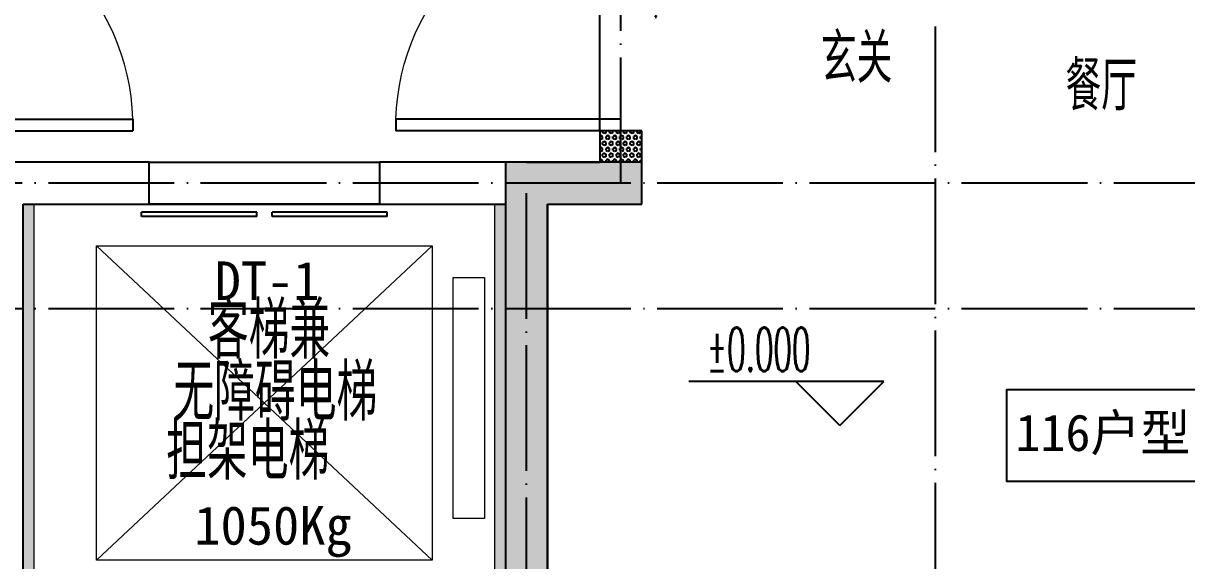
# Model space of a CAD drawing. Extents: x 27938 to 1507990, y 110129 to 923079.
# Drawn here: x 839267 to 844817, y 677755 to 680320 of the extents above; entities that cross this region are included whole.
import ezdxf

# ---------------------------------------------------------------- set-up
doc = ezdxf.new("R2010")
doc.units = 0
doc.header["$LTSCALE"] = 1000
doc.header["$MEASUREMENT"] = 0
doc.linetypes.add('DOTE', pattern=[2.42, 2, -0.2, 0.02, -0.2])
doc.layers.add('3.5方案汇报，与郭总、侯月琴确定户型_t8$0$STAIR', color=2, linetype='Continuous', lineweight=18)
doc.layers.add('填充', color=251, linetype='Continuous', lineweight=5)
for name, color, linetype in [('COLUMN', 9, 'Continuous'), ('DIM_ELEV', 3, 'Continuous'), ('DOTE', 1, 'Continuous'), ('PUB_HATCH', 8, 'Continuous'), ('PUB_TEXT', 4, 'Continuous'), ('WALL', 9, 'Continuous'), ('WINDOW', 4, 'Continuous'), ('WINDOW_TEXT', 7, 'Continuous'), ('保温', 6, 'Continuous')]:
    doc.layers.add(name, color=color, linetype=linetype)
doc.styles.add('_TCH_DIM', font='SIMPLEX.shx', dxfattribs={"width": 0.7, "bigfont": 'GBCBIG.shx'})
doc.styles.add('_TCH_WINDOW', font='SIMPLEX.shx', dxfattribs={"width": 0.7, "height": 3.5, "bigfont": 'GBCBIG.shx'})
doc.styles.get("Standard").update_dxf_attribs({"font": 'gbenor.shx', "bigfont": 'gbcbig.shx'})
doc.styles.add('黑体', font='simhei.ttf')

# ---------------------------------------------------------------- blocks, each defined once
blk = doc.blocks.new('GFDGFSDFGD')
at = {"layer": 'PUB_HATCH'}
blk.add_hatch(color=256, dxfattribs=at).paths.add_polyline_path([(434266.6, 370823.7), (434266.6, 368723.7), (434066.6, 368723.7), (434066.6, 368523.7), (434466.6, 368523.7), (434466.6, 370623.7), (434916.6, 370623.7), (434916.6, 370823.7)])
at = {"layer": 'COLUMN', "color": 6}
for p, q in [((434266.6, 370823.7), (434266.6, 368723.7)), ((434916.6, 370823.7), (434266.6, 370823.7)), ((434916.6, 370623.7), (434916.6, 370823.7)), ((434466.6, 368523.7), (434466.6, 370623.7)), ((434466.6, 370623.7), (434916.6, 370623.7))]:
    blk.add_line(p, q, dxfattribs=at)
blk = doc.blocks.new('GDFGDGRD')
at = {"layer": '保温', "linetype": 'Continuous', "ltscale": 10}
h = blk.add_hatch(dxfattribs=at)
h.set_pattern_fill('HEX', color=251, scale=10, angle=90, style=0)
h.set_pattern_definition([(90, (0, 0), (-16.49778, 1e-15), [9.525, -19.05]), (210, (0, 0), (8.24889, -14.2874966), [9.525, -19.05]), (150, (6e-16, 9.525), (-8.24889, -14.2874966), [9.525, -19.05])])
h.paths.add_polyline_path([(434916.6, 370823.7), (434716.6, 370823.7), (434716.5, 370973.7), (434916.5, 370973.7)])
blk = doc.blocks.new('$DorLib2D$00000001')
for p, q in [((0.45, 0.975), (0.5, 0.975)), ((0.45, 0), (0.45, 0.975)), ((0.5, 0), (0.5, 0.975)), ((0.5, 0), (0.45, 0))]:
    blk.add_line(p, q)
at = {"lineweight": 13}
blk.add_arc((0.475, 0), 0.975, 91.4693, 180, dxfattribs=at)
blk = doc.blocks.new('$DORLIB2D$00000127')
at = {"color": 0}
for points in [[(-0.5333, 0.7949), (-0.5333, 0.6904)], [(-0.0333, 0.7949), (-0.5333, 0.7949)], [(-0.0333, 0.7949), (-0.0333, 0.6904)], [(0.5333, 0.7949), (0.0333, 0.7949)], [(0.0333, 0.7949), (0.0333, 0.6904)], [(0.5333, 0.7949), (0.5333, 0.6904)], [(-0.0333, 0.6904), (-0.5333, 0.6904)], [(0.5333, 0.6904), (0.0333, 0.6904)], [(0.5, 0.5), (-0.5, 0.5)]]:
    blk.add_lwpolyline(points, dxfattribs=at)

msp = doc.modelspace()

# ---------------------------------------------------------------- hatches: boundary and pattern name
at = {"layer": '填充'}
h = msp.add_hatch(dxfattribs=at)
h.set_pattern_fill('隔热材料02', color=8, scale=100, style=0)
h.set_pattern_definition([(0, (-333791.82, 68818.54), (0, 50), []), (0, (-333791.82, 68835.207), (0, 50), []), (270, (-333748.077, 68843.84), (50, -9e-15), [5.01775, -44.98225]), (270, (-333785.536, 68843.84), (50, -9e-15), [5.01775, -44.98225]), (90, (-333760.024, 68809.91), (-50, 3e-15), [5.01775, -44.98225]), (90, (-333773.59, 68809.91), (-50, 3e-15), [5.01775, -44.98225]), (180, (-333741.794, 68801.874), (-6e-15, -50), [50.02425, 0.02425]), (135, (-333755.75, 68804.383), (3e-15, 49.99987405), [4.268, -66.44275]), (116.56505, (-333708.77, 68807.4), (0.00011283, 49.99993342), [2.805, -108.9985]), (116.56505, (-333758.77, 68807.4), (0.00011283, 49.99993342), [2.805, -108.9985]), (153.43495, (-333700.734, 68801.874), (-0.0001128, 49.9999334), [5.61, -106.1935]), (153.43495, (-333750.734, 68801.874), (-0.0001128, 49.9999334), [5.61, -106.1935]), (63.43495, (-333710.024, 68814.927), (-0.00011283, 49.99993342), [26.714, -85.0895]), (63.43495, (-333760.024, 68814.927), (-0.00011283, 49.99993342), [26.714, -85.0895]), (116.56505, (-333698.077, 68843.839), (0.00011283, 49.99993342), [2.805, -108.9985]), (116.56505, (-333748.077, 68843.839), (0.00011283, 49.99993342), [2.805, -108.9985]), (135, (-333749.33, 68846.347), (3e-15, 49.99987405), [4.268, -66.44275]), (153.43495, (-333702.35, 68849.365), (-0.0001128, 49.9999334), [5.61, -106.1935]), (153.43495, (-333752.35, 68849.365), (-0.0001128, 49.9999334), [5.61, -106.1935]), (45, (-333784.28, 68846.347), (0, 49.99987405), [4.268, -66.44275]), (63.43495, (-333735.536, 68843.839), (-0.00011283, 49.99993342), [2.805, -108.9985]), (63.43495, (-333785.536, 68843.839), (-0.00011283, 49.99993342), [2.805, -108.9985]), (26.56505, (-333731.264, 68849.365), (0.0001128, 49.9999334), [5.61, -106.1935]), (26.56505, (-333781.264, 68849.365), (0.0001128, 49.9999334), [5.61, -106.1935]), (116.56505, (-333723.59, 68814.927), (0.00011283, 49.99993342), [26.714, -85.0895]), (116.56505, (-333773.59, 68814.927), (0.00011283, 49.99993342), [26.714, -85.0895]), (45, (-333777.86, 68804.383), (0, 49.99987405), [4.268, -66.44275]), (63.43495, (-333724.843, 68807.4), (-0.00011283, 49.99993342), [2.805, -108.9985]), (63.43495, (-333774.843, 68807.4), (-0.00011283, 49.99993342), [2.805, -108.9985]), (26.56505, (-333732.88, 68801.874), (0.0001128, 49.9999334), [5.61, -106.1935]), (26.56505, (-333782.88, 68801.874), (0.0001128, 49.9999334), [5.61, -106.1935])])
h.paths.add_polyline_path([(841516.6, 679457.2), (841566.6, 679457.2), (841566.6, 677557.2), (839266.6, 677557.2), (839266.6, 679457.2), (839316.6, 679457.2), (839316.6, 677607.2), (841516.6, 677607.2)])

# ---------------------------------------------------------------- linework, layer by layer
at = {"color": 8}
msp.add_lwpolyline([(844963.6, 678570.8), (843957.6, 678570.8), (843957.6, 678134.8), (844963.6, 678134.8)], close=True, dxfattribs=at)
at = {"layer": '3.5方案汇报，与郭总、侯月琴确定户型_t8$0$STAIR', "color": 8}
for p, q in [((841216.6, 679257.2), (839616.6, 677757.2)), ((839616.6, 679257.2), (841216.6, 677757.2))]:
    msp.add_line(p, q, dxfattribs=at)
for points in [[(839616.6, 677757.2), (839616.6, 679257.2), (841216.6, 679257.2), (841216.6, 677757.2)], [(841316.6, 677957.2), (841316.6, 679107.2), (841466.6, 679107.2), (841466.6, 677957.2)]]:
    msp.add_lwpolyline(points, close=True, dxfattribs=at)
at = {"layer": 'DIM_ELEV', "color": 8}
for p, q in [((843371.7, 678610), (842440.8, 678610)), ((843161.7, 678400), (842951.7, 678610)), ((843161.7, 678400), (843371.7, 678610))]:
    msp.add_line(p, q, dxfattribs=at)
at = {"layer": 'DOTE', "color": 169, "linetype": 'DOTE', "ltscale": 0.3}
for p, q in [((843616.4, 681757.2), (843616.6, 666975.2)), ((842116.6, 679557.2), (842116.6, 681157.2)), ((879916.6, 679557.2), (825916.6, 679557.2)), ((841666.6, 677457.2), (841666.6, 679557.2)), ((879916.6, 678957.2), (825916.6, 678957.2))]:
    msp.add_line(p, q, dxfattribs=at)
at = {"layer": 'WALL', "color": 8}
for p, q in [((842216.6, 679807.2), (842016.6, 679807.2)), ((842016.6, 679807.2), (842016.6, 679657.2)), ((842216.6, 679457.2), (842216.6, 679807.2)), ((839866.6, 679657.2), (839166.6, 679657.2)), ((839866.6, 679457.2), (839866.6, 679657.2)), ((841666.6, 679657.2), (840966.6, 679657.2)), ((840966.6, 679657.2), (840966.6, 679457.2)), ((841666.6, 679657.2), (842016.6, 679657.2)), ((839266.6, 677557.2), (839266.6, 679457.2)), ((839266.6, 679457.2), (839866.6, 679457.2)), ((840966.6, 679457.2), (841566.6, 679457.2)), ((841566.6, 679457.2), (841566.6, 677557.2)), ((841766.6, 679457.2), (841766.6, 677557.2)), ((841766.6, 679457.2), (842216.6, 679457.2))]:
    msp.add_line(p, q, dxfattribs=at)
at = {"layer": 'WINDOW', "color": 8}
for p, q in [((842016.6, 679807.2), (842016.6, 680907.2)), ((839866.6, 679657.2), (840966.6, 679657.2)), ((839866.6, 679457.2), (840966.6, 679457.2))]:
    msp.add_line(p, q, dxfattribs=at)
at = {"layer": '填充', "color": 8}
msp.add_lwpolyline([(841516.6, 679457.2), (841566.6, 679457.2), (841566.6, 677557.2), (839266.6, 677557.2), (839266.6, 679457.2), (839316.6, 679457.2), (839316.6, 677607.2), (841516.6, 677607.2)], close=True, dxfattribs=at)

# ---------------------------------------------------------------- block references
at = {"color": 8}
for name in ['GFDGFSDFGD', 'GDFGDGRD']:
    msp.add_blockref(name, (407300, 308833.4), dxfattribs=at)
at = {"layer": 'WINDOW', "color": 8}
ref = msp.add_blockref('$DorLib2D$00000001', (838716.6, 680357.2), dxfattribs=dict(at, xscale=-1100, yscale=-1100, zscale=-1100, rotation=90.00000000947153))
ref.add_attrib('A', 'YFDM1122', (838551.7, 680346.7), dxfattribs={"layer": 'WINDOW_TEXT', "color": 8, "ltscale": 0.5, "height": 5.95, "rotation": 90, "style": '_TCH_WINDOW', "width": 0.494118})
ref = msp.add_blockref('$DorLib2D$00000001', (842116.6, 680357.2), dxfattribs=dict(at, xscale=-1100, yscale=1100, zscale=-1100, rotation=89.99999999052845))
ref.add_attrib('A', 'YFDM1122', (842287.4, 680346.7), dxfattribs={"layer": 'WINDOW_TEXT', "color": 8, "ltscale": 0.5, "height": 5.95, "rotation": 90, "style": '_TCH_WINDOW', "width": 0.494118})
at = {"layer": 'WINDOW', "color": 8, "xscale": 1100, "yscale": -200, "zscale": 1100}
msp.add_blockref('$DORLIB2D$00000127', (840416.6, 679557.2), dxfattribs=at)

# ---------------------------------------------------------------- texts
at = {"color": 8, "style": '黑体'}
msp.add_text('116户型', height=175, dxfattribs=at).set_placement((843999.9, 678278.6))
at = {"layer": 'DIM_ELEV', "color": 7, "style": '_TCH_DIM', "width": 0.494118}
msp.add_text('%%P0.000', height=208.25, dxfattribs=at).set_placement((842527.6, 678659))
at = {"layer": 'PUB_TEXT', "color": 8}
for s, height, p in [('玄关', 236.31, (843071.9, 680035)), ('餐厅', 236.31, (844238.5, 679903.5)), ('客梯兼', 270.07, (840147.5, 678719.3)), ('无障碍电梯', 270.07, (839982.9, 678423.5)), ('担架电梯', 270.07, (839948.5, 678141.9))]:
    msp.add_text(s, height=height, dxfattribs=at).set_placement(p)
at = {"layer": 'PUB_TEXT', "color": 8, "style": '黑体'}
for s, p in [('DT-1', (840179.5, 678999.4)), ('1050Kg', (840082.5, 677831.8))]:
    msp.add_text(s, height=184.01, dxfattribs=at).set_placement(p)

doc.saveas('drawing.dxf')
